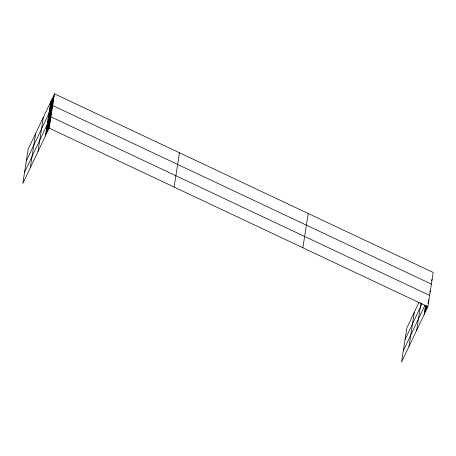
<?xml version="1.0" encoding="UTF-8"?>
<svg xmlns="http://www.w3.org/2000/svg" width="456" height="456" viewBox="0 0 456 456"><rect width="100%" height="100%" fill="white"/><g stroke="black" fill="none" stroke-linecap="round" stroke-linejoin="round"><path stroke-width="0.68" d="M30.278 167.802L35.625 133.528M37.985 151.574L43.331 117.3M45.463 135.825L50.816 101.545M54.475 93.833L28.147 149.277L22.8 183.557L49.128 128.107L54.475 93.833L433.2 272.443L427.853 306.723L401.525 362.167L406.872 327.892L419.092 302.151M174.106 187.051L179.453 152.771M302.875 247.779L308.222 213.499M409.003 346.417L414.35 312.138M416.71 330.19L420.968 302.904M424.188 314.435L425.602 305.389M50.451 103.877L54.116 96.165M50.086 106.208L53.751 98.49M49.721 108.539L53.386 100.822M49.356 110.871L53.021 103.153M26.328 160.934L52.657 105.484L431.382 284.099M48.644 115.465L52.303 107.747M48.29 117.728L51.95 110.01M47.937 119.991L51.602 112.273M47.584 122.248L51.249 114.536M24.567 172.243L50.895 116.799L429.615 295.408M46.877 126.774L50.542 119.062M46.523 129.037L50.188 121.324M46.17 131.299L49.835 123.582M45.817 133.562L49.482 125.845M431.496 280.725L432.111 279.437M405.053 339.543L422.034 303.787M429.712 292.171L430.322 290.882M403.286 350.858L425.055 305.018M425.248 307.652L426.16 305.719M428.298 301.222L428.908 299.934M424.895 309.915L426.725 306.056M427.945 303.485L428.56 302.197M424.542 312.178L427.289 306.386M49.128 128.107L427.853 306.723"/></g></svg>
